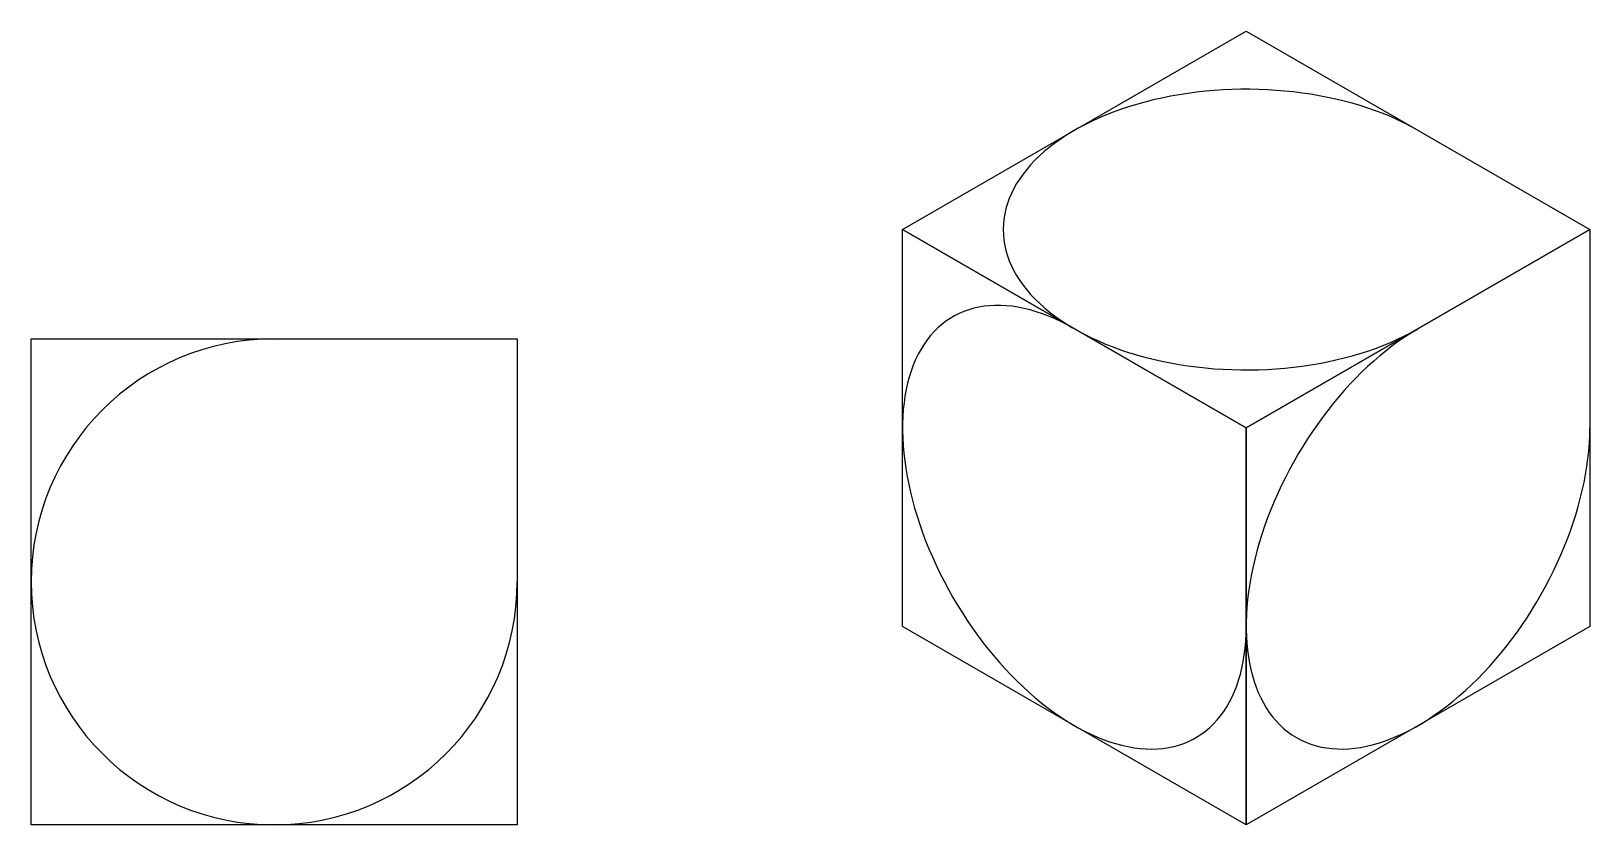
# Model space of a CAD drawing. Header units: millimetres. Extents: x 0 to 64.1, y 0 to 32.7.
import ezdxf

# ---------------------------------------------------------------- set-up
doc = ezdxf.new("R2010")
doc.units = ezdxf.units.MM
doc.layers.get('0').update_dxf_attribs({"lineweight": 25, "true_color": 0xffffff})

msp = doc.modelspace()

# ---------------------------------------------------------------- linework, layer by layer
for p, q in [((35.858, 24.495), (50, 32.66)), ((50, 32.66), (64.142, 24.495)), ((50, 16.33), (35.858, 24.495)), ((35.858, 24.495), (50, 16.33)), ((35.858, 8.165), (35.858, 24.495)), ((50, 16.33), (64.142, 24.495)), ((64.142, 24.495), (50, 16.33)), ((64.142, 24.495), (64.142, 8.165)), ((0, 20), (20, 20)), ((0, 0), (0, 20)), ((20, 20), (20, 0)), ((50, 16.33), (50, 0)), ((50, 0), (50, 16.33)), ((50, 0), (35.858, 8.165)), ((50, 0), (35.858, 8.165)), ((64.142, 8.165), (50, 0)), ((64.142, 8.165), (50, 0)), ((20, 0), (0, 0))]:
    msp.add_line(p, q)
msp.add_arc((10, 10), 10, 90, 0)
for centre, major_axis, start_param, end_param in [((50, 24.495), (10, 0), 0.785398, 5.497787), ((42.929, 12.248), (-5, 8.66), 5.497787, 10.210176), ((57.071, 12.248), (-5, -8.66), 3.926991, 8.63938)]:
    msp.add_ellipse(centre, major_axis=major_axis, ratio=0.57735, start_param=start_param, end_param=end_param)

doc.saveas('drawing.dxf')
